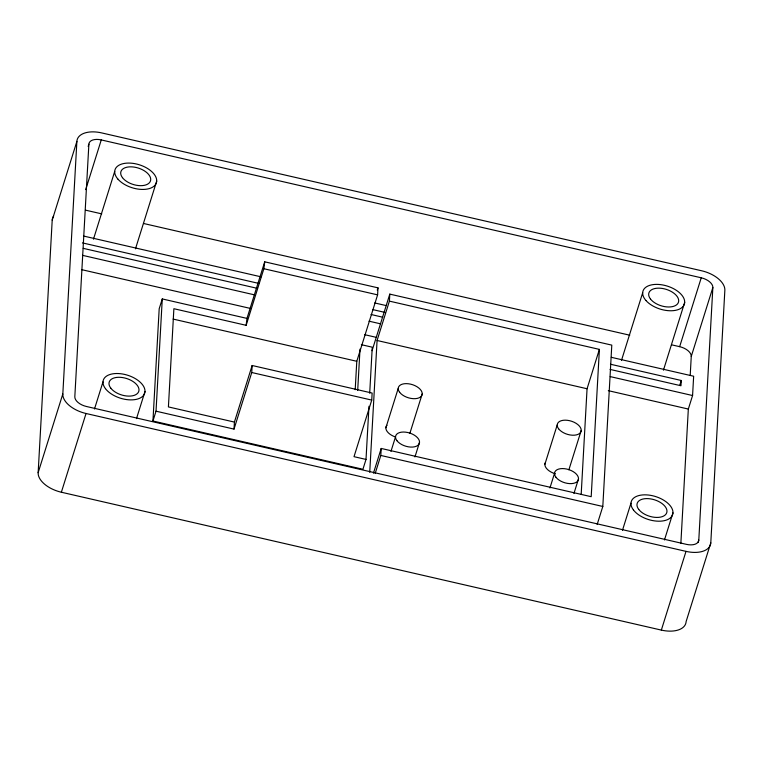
<?xml version="1.0" encoding="UTF-8"?>
<svg xmlns="http://www.w3.org/2000/svg" width="763" height="763" viewBox="0 0 763 763"><rect width="100%" height="100%" fill="white"/><g stroke="black" fill="none" stroke-linecap="round" stroke-linejoin="round"><path stroke-width="1.14" d="M38.15 472.679L52.208 220.145L76.882 141.422A24.788 13.753 17.4 0 1 101.66 132.905L701.636 270.77A24.788 13.753 17.4 0 1 724.85 290.321L710.792 542.855L686.118 621.578A24.788 13.753 17.4 0 1 661.34 630.095L61.364 492.23A24.788 13.753 17.4 0 1 38.15 472.679L62.824 393.956L76.882 141.422M88.88 144.178L74.822 396.712A12.399 6.877 17.4 0 0 86.429 406.488L686.404 544.353A12.399 6.877 17.4 0 0 698.794 540.099L712.852 287.556A12.399 6.877 17.4 0 0 701.245 277.789L101.269 139.925A12.399 6.877 17.4 0 0 88.88 144.178L88.174 146.439M368.977 406.25L366.011 459.431L362.93 469.274L152.943 421.014L159.19 308.777L162.271 298.934L246.974 318.4L246.144 325.315L173.878 308.71L168.413 406.917L234.413 422.082L234.022 429.102L156.024 411.181L162.271 298.934M234.022 429.102L251.752 372.516L252.143 365.496L372.134 393.069L371.743 400.089L354.013 456.675L366.011 459.431M355.205 389.683L356.788 361.29L377.599 294.861L377.99 287.851L264.713 261.814L246.974 318.4M357.694 390.494L360.002 349.111M369.702 393.241L372.258 347.194L361.357 344.685M369.731 472.364L377.075 340.489L389.407 301.127L389.798 294.117L611.792 345.124L602.808 506.47L597.162 524.477M375.177 473.47L380.813 455.454L381.204 448.444L591.201 496.694L599.394 349.387L389.407 301.127M581.177 494.481L587.062 388.749L599.394 349.387M610.467 364.228L681.264 380.489L680.968 385.754L610.085 369.416M680.854 543.533L688.331 409.054L692.575 395.53L693.653 376.235L611.306 357.313M690.2 375.482L691.259 356.445L712.852 287.556M246.144 325.315L263.874 268.729L264.713 261.814M85.694 189.606L101.269 139.925M93.468 239.181L114.708 171.427M135.471 248.833L156.701 181.079M61.364 492.23L86.038 413.498A24.788 13.753 17.4 0 1 62.824 393.956M94.498 408.978L102.995 381.872M136.491 418.629L144.989 391.524M152.943 421.014L156.024 411.181M234.413 422.082L252.143 365.496M377.284 290.112L377.99 287.851M372.067 350.694L389.798 294.117M385.887 427.776L398.219 388.415M373.45 473.184L381.204 448.444M390.942 451.429L395.53 436.817M409.884 433.289L422.216 393.927M414.948 456.951L419.526 442.33M544.877 464.305L557.219 424.943M549.942 487.967L554.52 473.346M568.874 469.827L581.215 430.456M573.938 493.48L578.516 478.859M621.444 360.508L642.684 292.754M663.448 370.16L684.678 302.396M691.259 356.445A12.399 6.877 17.4 0 0 679.652 346.669L701.245 277.789M622.474 530.295L630.963 503.199M679.719 385.41L681.264 380.489M664.468 539.946L672.966 512.85M661.34 630.095L686.013 551.372A24.788 13.753 17.4 0 0 710.792 542.855M698.088 542.359L698.794 540.099M85.485 210.14L101.727 213.869M143.511 223.473L629.752 335.205M671.535 344.809L679.652 346.669M263.874 268.729L377.599 294.861M83.596 236.053L261.041 276.826M374.7 302.949L386.297 305.61M82.442 242.892L258.838 283.426M372.573 309.559L385.334 312.496M83.224 248.347L257.303 288.347M371.028 314.48L382.721 317.217M82.518 255.338L254.174 294.785M368.987 321.166L380.584 323.836M610.228 376.607L692.575 395.53M81.755 269.673L251.094 308.586M364.752 334.699L376.35 337.37M608.311 390.666L688.331 409.054M377.075 340.489L587.062 388.749M173.106 319.077L356.788 361.29M251.752 372.516L371.743 400.089M380.813 455.454L602.808 506.47M86.038 413.498L686.013 551.372M555.474 473.823A12.399 6.877 17.4 0 1 545.392 462.588M395.434 436.97A12.399 6.877 17.4 0 1 386.955 425.287M52.208 220.145A24.788 13.753 17.4 0 1 53.62 216.082M558.63 428.825A12.399 6.877 17.4 0 0 579.413 433.594A12.399 6.877 17.4 0 0 569.608 420.69A12.399 6.877 17.4 0 0 558.63 428.825M555.931 477.228A12.399 6.877 17.4 0 0 576.714 481.997A12.399 6.877 17.4 0 0 566.909 469.092A12.399 6.877 17.4 0 0 555.931 477.228M396.941 440.69A12.399 6.877 17.4 0 0 417.723 445.468A12.399 6.877 17.4 0 0 407.919 432.554A12.399 6.877 17.4 0 0 396.941 440.69M399.631 392.287A12.399 6.877 17.4 0 0 420.413 397.065A12.399 6.877 17.4 0 0 410.608 384.151A12.399 6.877 17.4 0 0 399.631 392.287M110.759 388.1A15.498 8.593 17.4 0 0 136.739 394.07A15.498 8.593 17.4 0 0 124.474 377.933A15.498 8.593 17.4 0 0 110.759 388.1M638.736 509.417A15.498 8.593 17.4 0 0 664.716 515.387A15.498 8.593 17.4 0 0 652.451 499.25A15.498 8.593 17.4 0 0 638.736 509.417M650.448 298.972A15.498 8.593 17.4 0 0 676.428 304.942A15.498 8.593 17.4 0 0 664.172 288.805A15.498 8.593 17.4 0 0 650.448 298.972M122.471 177.655A15.498 8.593 17.4 0 0 148.451 183.625A15.498 8.593 17.4 0 0 136.196 167.488A15.498 8.593 17.4 0 0 122.471 177.655M633.443 509.98A21.688 12.036 17.4 0 0 669.809 518.335A21.688 12.036 17.4 0 0 652.651 495.75A21.688 12.036 17.4 0 0 633.443 509.98M105.466 388.663A21.688 12.036 17.4 0 0 141.832 397.018A21.688 12.036 17.4 0 0 124.674 374.423A21.688 12.036 17.4 0 0 105.466 388.663M117.969 179.181A21.688 12.036 17.4 0 0 154.326 185.924A21.688 12.036 17.4 0 0 134.813 163.654A21.688 12.036 17.4 0 0 117.969 179.181M645.946 300.508A21.688 12.036 17.4 0 0 682.303 307.251A21.688 12.036 17.4 0 0 662.789 284.971A21.688 12.036 17.4 0 0 645.946 300.508"/></g></svg>
